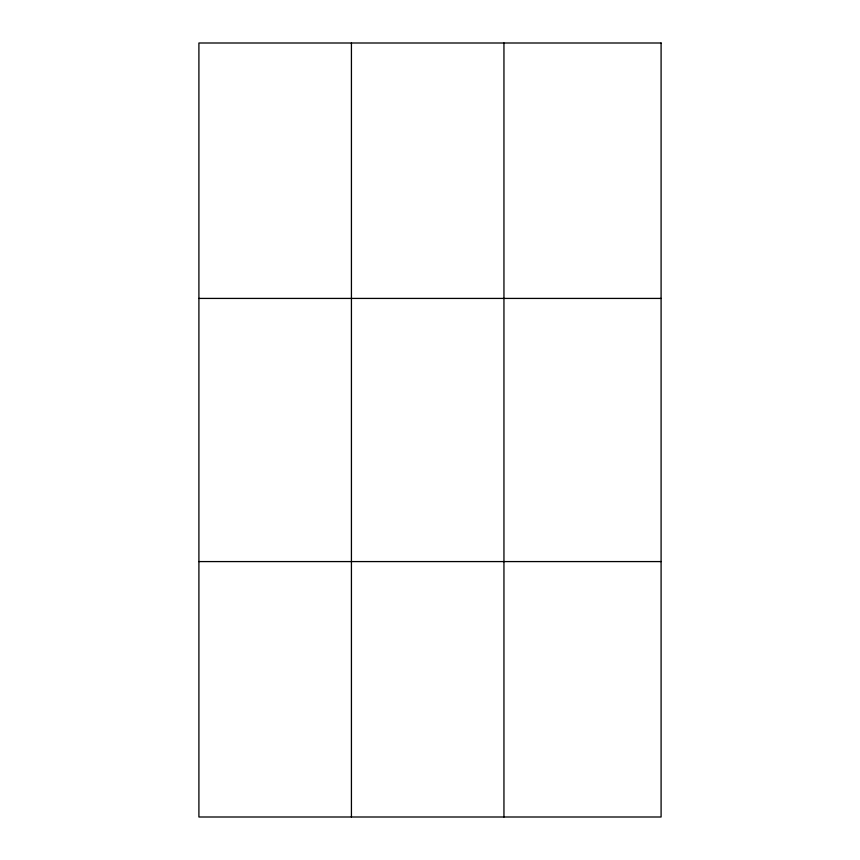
<?xml version="1.0" encoding="UTF-8"?>
<svg xmlns="http://www.w3.org/2000/svg" width="860" height="860" viewBox="0 0 860 860"><rect width="100%" height="100%" fill="white"/><g stroke="black" fill="none" stroke-linecap="round" stroke-linejoin="round"><path stroke-width="1.29" d="M351.428 43L351.428 817M503.949 43L503.949 817M198.907 298.42L661.093 298.42M198.907 561.58L661.093 561.58M661.093 43L661.093 817L198.907 817L198.907 43L661.093 43"/></g></svg>
